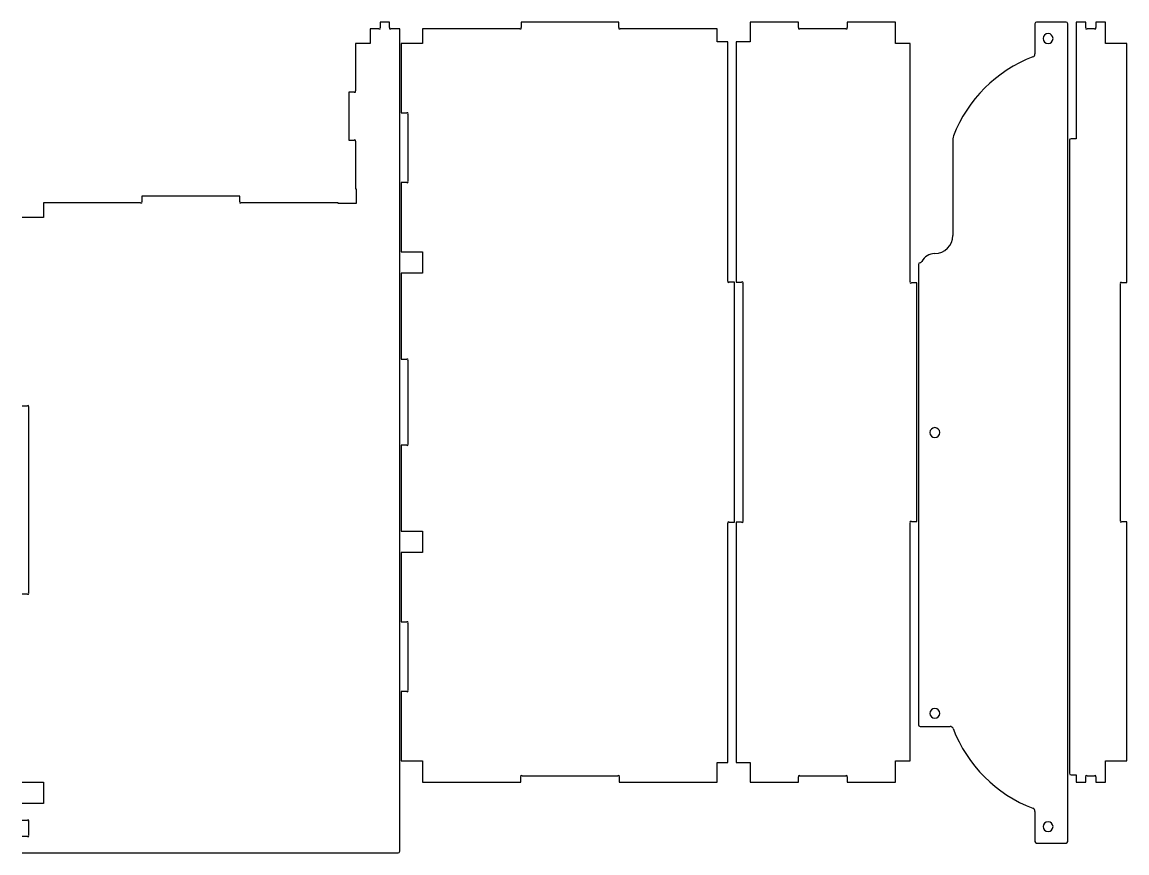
# Model space of a CAD drawing. Extents: x -429 to 880, y -72 to 434.
# Drawn here: x 207 to 880, y -72 to 434 of the extents above; entities that cross this region are included whole.
import ezdxf

# ---------------------------------------------------------------- set-up
doc = ezdxf.new("R2010")
doc.units = 0
doc.header["$MEASUREMENT"] = 0
doc.layers.add('MODELSKETCH_VISIBLE', color=7, linetype='CONTINUOUS')

# ---------------------------------------------------------------- blocks, each defined once
blk = doc.blocks.new('BLOCK_2')
at = {"layer": 'MODELSKETCH_VISIBLE', "color": 7}
blk.add_open_spline([(829.28, 423.62), (829.28, 425.28), (830.62, 426.62), (832.28, 426.62), (833.93, 426.62), (835.28, 425.28), (835.28, 423.62), (835.28, 421.97), (833.93, 420.62), (832.28, 420.62), (830.62, 420.62), (829.28, 421.97), (829.28, 423.62), (829.28, 423.62), (829.28, 423.62), (829.28, 423.62)], degree=3, knots=[0, 0, 0, 0, 1, 1, 1, 2, 2, 2, 3, 3, 3, 4, 4, 4, 5, 5, 5, 5], dxfattribs=at)
blk = doc.blocks.new('BLOCK_3')
at = {"layer": 'MODELSKETCH_VISIBLE', "color": 7}
blk.add_open_spline([(855.98, -25.38), (855.79, -25.18), (855.47, -25.18), (855.28, -25.38), (855.08, -25.57), (855.08, -25.89), (855.28, -26.08)], degree=3, knots=[0, 0, 0, 0, 1, 1, 1, 2, 2, 2, 2], dxfattribs=at)
blk = doc.blocks.new('BLOCK_4')
at = {"layer": 'MODELSKETCH_VISIBLE', "color": 7}
blk.add_lwpolyline([(855.28, -29.38), (855.28, -26.08)], dxfattribs=at)
blk = doc.blocks.new('BLOCK_5')
at = {"layer": 'MODELSKETCH_VISIBLE', "color": 7}
blk.add_lwpolyline([(849.28, -29.38), (855.28, -29.38)], dxfattribs=at)
blk = doc.blocks.new('BLOCK_6')
at = {"layer": 'MODELSKETCH_VISIBLE', "color": 7}
blk.add_lwpolyline([(849.28, -24.88), (849.28, -29.38)], dxfattribs=at)
blk = doc.blocks.new('BLOCK_7')
at = {"layer": 'MODELSKETCH_VISIBLE', "color": 7}
blk.add_lwpolyline([(846.28, -24.88), (849.28, -24.88)], dxfattribs=at)
blk = doc.blocks.new('BLOCK_8')
at = {"layer": 'MODELSKETCH_VISIBLE', "color": 7}
blk.add_open_spline([(845.28, -23.88), (845.28, -24.43), (845.73, -24.88), (846.28, -24.88)], degree=3, dxfattribs=at)
blk = doc.blocks.new('BLOCK_9')
at = {"layer": 'MODELSKETCH_VISIBLE', "color": 7}
blk.add_lwpolyline([(845.28, 361.62), (845.28, -23.88)], dxfattribs=at)
blk = doc.blocks.new('BLOCK_10')
at = {"layer": 'MODELSKETCH_VISIBLE', "color": 7}
blk.add_open_spline([(846.28, 362.62), (845.73, 362.62), (845.28, 362.17), (845.28, 361.62)], degree=3, dxfattribs=at)
blk = doc.blocks.new('BLOCK_11')
at = {"layer": 'MODELSKETCH_VISIBLE', "color": 7}
blk.add_lwpolyline([(849.28, 362.62), (846.28, 362.62)], dxfattribs=at)
blk = doc.blocks.new('BLOCK_12')
at = {"layer": 'MODELSKETCH_VISIBLE', "color": 7}
blk.add_lwpolyline([(849.28, 433.62), (849.28, 362.62)], dxfattribs=at)
blk = doc.blocks.new('BLOCK_13')
at = {"layer": 'MODELSKETCH_VISIBLE', "color": 7}
blk.add_lwpolyline([(855.28, 433.62), (849.28, 433.62)], dxfattribs=at)
blk = doc.blocks.new('BLOCK_14')
at = {"layer": 'MODELSKETCH_VISIBLE', "color": 7}
blk.add_lwpolyline([(855.28, 430.33), (855.28, 433.62)], dxfattribs=at)
blk = doc.blocks.new('BLOCK_15')
at = {"layer": 'MODELSKETCH_VISIBLE', "color": 7}
blk.add_open_spline([(855.28, 430.33), (855.08, 430.13), (855.08, 429.82), (855.28, 429.62), (855.47, 429.43), (855.79, 429.43), (855.98, 429.62)], degree=3, knots=[0, 0, 0, 0, 1, 1, 1, 2, 2, 2, 2], dxfattribs=at)
blk = doc.blocks.new('BLOCK_16')
at = {"layer": 'MODELSKETCH_VISIBLE', "color": 7}
blk.add_lwpolyline([(860.57, 429.62), (855.98, 429.62)], dxfattribs=at)
blk = doc.blocks.new('BLOCK_17')
at = {"layer": 'MODELSKETCH_VISIBLE', "color": 7}
blk.add_open_spline([(860.57, 429.62), (860.77, 429.43), (861.08, 429.43), (861.28, 429.62), (861.47, 429.82), (861.47, 430.13), (861.28, 430.33)], degree=3, knots=[0, 0, 0, 0, 1, 1, 1, 2, 2, 2, 2], dxfattribs=at)
blk = doc.blocks.new('BLOCK_18')
at = {"layer": 'MODELSKETCH_VISIBLE', "color": 7}
blk.add_lwpolyline([(861.28, 433.62), (861.28, 430.33)], dxfattribs=at)
blk = doc.blocks.new('BLOCK_19')
at = {"layer": 'MODELSKETCH_VISIBLE', "color": 7}
blk.add_lwpolyline([(867.28, 433.62), (861.28, 433.62)], dxfattribs=at)
blk = doc.blocks.new('BLOCK_20')
at = {"layer": 'MODELSKETCH_VISIBLE', "color": 7}
blk.add_lwpolyline([(867.28, 420.62), (867.28, 433.62)], dxfattribs=at)
blk = doc.blocks.new('BLOCK_21')
at = {"layer": 'MODELSKETCH_VISIBLE', "color": 7}
blk.add_lwpolyline([(880.28, 420.62), (867.28, 420.62)], dxfattribs=at)
blk = doc.blocks.new('BLOCK_22')
at = {"layer": 'MODELSKETCH_VISIBLE', "color": 7}
blk.add_lwpolyline([(880.28, 274.96), (880.28, 420.62)], dxfattribs=at)
blk = doc.blocks.new('BLOCK_23')
at = {"layer": 'MODELSKETCH_VISIBLE', "color": 7}
blk.add_lwpolyline([(876.98, 274.96), (880.28, 274.96)], dxfattribs=at)
blk = doc.blocks.new('BLOCK_24')
at = {"layer": 'MODELSKETCH_VISIBLE', "color": 7}
blk.add_open_spline([(876.98, 274.96), (876.79, 275.15), (876.47, 275.15), (876.28, 274.96), (876.08, 274.76), (876.08, 274.44), (876.28, 274.25)], degree=3, knots=[0, 0, 0, 0, 1, 1, 1, 2, 2, 2, 2], dxfattribs=at)
blk = doc.blocks.new('BLOCK_25')
at = {"layer": 'MODELSKETCH_VISIBLE', "color": 7}
blk.add_lwpolyline([(876.28, 130), (876.28, 274.25)], dxfattribs=at)
blk = doc.blocks.new('BLOCK_26')
at = {"layer": 'MODELSKETCH_VISIBLE', "color": 7}
blk.add_open_spline([(876.28, 130), (876.08, 129.8), (876.08, 129.48), (876.28, 129.29), (876.47, 129.09), (876.79, 129.09), (876.98, 129.29)], degree=3, knots=[0, 0, 0, 0, 1, 1, 1, 2, 2, 2, 2], dxfattribs=at)
blk = doc.blocks.new('BLOCK_27')
at = {"layer": 'MODELSKETCH_VISIBLE', "color": 7}
blk.add_lwpolyline([(880.28, 129.29), (876.98, 129.29)], dxfattribs=at)
blk = doc.blocks.new('BLOCK_28')
at = {"layer": 'MODELSKETCH_VISIBLE', "color": 7}
blk.add_lwpolyline([(880.28, -16.38), (880.28, 129.29)], dxfattribs=at)
blk = doc.blocks.new('BLOCK_29')
at = {"layer": 'MODELSKETCH_VISIBLE', "color": 7}
blk.add_lwpolyline([(867.28, -16.38), (880.28, -16.38)], dxfattribs=at)
blk = doc.blocks.new('BLOCK_30')
at = {"layer": 'MODELSKETCH_VISIBLE', "color": 7}
blk.add_lwpolyline([(867.28, -29.38), (867.28, -16.38)], dxfattribs=at)
blk = doc.blocks.new('BLOCK_31')
at = {"layer": 'MODELSKETCH_VISIBLE', "color": 7}
blk.add_lwpolyline([(861.28, -29.38), (867.28, -29.38)], dxfattribs=at)
blk = doc.blocks.new('BLOCK_32')
at = {"layer": 'MODELSKETCH_VISIBLE', "color": 7}
blk.add_lwpolyline([(861.28, -26.08), (861.28, -29.38)], dxfattribs=at)
blk = doc.blocks.new('BLOCK_33')
at = {"layer": 'MODELSKETCH_VISIBLE', "color": 7}
blk.add_open_spline([(861.28, -26.08), (861.47, -25.89), (861.47, -25.57), (861.28, -25.38), (861.08, -25.18), (860.77, -25.18), (860.57, -25.38)], degree=3, knots=[0, 0, 0, 0, 1, 1, 1, 2, 2, 2, 2], dxfattribs=at)
blk = doc.blocks.new('BLOCK_34')
at = {"layer": 'MODELSKETCH_VISIBLE', "color": 7}
blk.add_lwpolyline([(855.98, -25.38), (860.57, -25.38)], dxfattribs=at)
blk = doc.blocks.new('BLOCK_35')
at = {"layer": 'MODELSKETCH_VISIBLE', "color": 7}
blk.add_lwpolyline([(825.28, -66.38), (843.28, -66.38)], dxfattribs=at)
blk = doc.blocks.new('BLOCK_36')
at = {"layer": 'MODELSKETCH_VISIBLE', "color": 7}
blk.add_open_spline([(824.28, -65.38), (824.28, -65.93), (824.73, -66.38), (825.28, -66.38)], degree=3, dxfattribs=at)
blk = doc.blocks.new('BLOCK_37')
at = {"layer": 'MODELSKETCH_VISIBLE', "color": 7}
blk.add_lwpolyline([(824.28, -47.07), (824.28, -65.38)], dxfattribs=at)
blk = doc.blocks.new('BLOCK_38')
at = {"layer": 'MODELSKETCH_VISIBLE', "color": 7}
blk.add_open_spline([(824.28, -47.07), (824.28, -46.24), (823.77, -45.5), (822.99, -45.2)], degree=3, dxfattribs=at)
blk = doc.blocks.new('BLOCK_39')
at = {"layer": 'MODELSKETCH_VISIBLE', "color": 7}
blk.add_open_spline([(774.45, 3.34), (782.98, -19.02), (800.64, -36.67), (822.99, -45.2)], degree=3, dxfattribs=at)
blk = doc.blocks.new('BLOCK_40')
at = {"layer": 'MODELSKETCH_VISIBLE', "color": 7}
blk.add_open_spline([(774.45, 3.34), (774.16, 4.11), (773.42, 4.62), (772.59, 4.62)], degree=3, dxfattribs=at)
blk = doc.blocks.new('BLOCK_41')
at = {"layer": 'MODELSKETCH_VISIBLE', "color": 7}
blk.add_lwpolyline([(754.28, 4.62), (772.59, 4.62)], dxfattribs=at)
blk = doc.blocks.new('BLOCK_42')
at = {"layer": 'MODELSKETCH_VISIBLE', "color": 7}
blk.add_open_spline([(753.28, 5.62), (753.28, 5.07), (753.73, 4.62), (754.28, 4.62)], degree=3, dxfattribs=at)
blk = doc.blocks.new('BLOCK_43')
at = {"layer": 'MODELSKETCH_VISIBLE', "color": 7}
blk.add_lwpolyline([(753.28, 286.04), (753.28, 5.62)], dxfattribs=at)
blk = doc.blocks.new('BLOCK_44')
at = {"layer": 'MODELSKETCH_VISIBLE', "color": 7}
blk.add_open_spline([(754.28, 287.04), (753.73, 287.04), (753.28, 286.6), (753.28, 286.04)], degree=3, dxfattribs=at)
blk = doc.blocks.new('BLOCK_45')
at = {"layer": 'MODELSKETCH_VISIBLE', "color": 7}
blk.add_lwpolyline([(754.6, 287.04), (754.28, 287.04)], dxfattribs=at)
blk = doc.blocks.new('BLOCK_46')
at = {"layer": 'MODELSKETCH_VISIBLE', "color": 7}
blk.add_open_spline([(754.6, 287.04), (754.89, 287.25), (755.12, 287.52), (755.28, 287.83)], degree=3, dxfattribs=at)
blk = doc.blocks.new('BLOCK_47')
at = {"layer": 'MODELSKETCH_VISIBLE', "color": 7}
blk.add_open_spline([(763.18, 292.62), (759.86, 292.62), (756.82, 290.78), (755.28, 287.83)], degree=3, dxfattribs=at)
blk = doc.blocks.new('BLOCK_48')
at = {"layer": 'MODELSKETCH_VISIBLE', "color": 7}
blk.add_lwpolyline([(763.28, 292.62), (763.18, 292.62)], dxfattribs=at)
blk = doc.blocks.new('BLOCK_49')
at = {"layer": 'MODELSKETCH_VISIBLE', "color": 7}
blk.add_open_spline([(763.28, 292.62), (769.35, 292.62), (774.28, 297.55), (774.28, 303.62)], degree=3, dxfattribs=at)
blk = doc.blocks.new('BLOCK_50')
at = {"layer": 'MODELSKETCH_VISIBLE', "color": 7}
blk.add_lwpolyline([(774.28, 362.52), (774.28, 303.62)], dxfattribs=at)
blk = doc.blocks.new('BLOCK_51')
at = {"layer": 'MODELSKETCH_VISIBLE', "color": 7}
blk.add_open_spline([(774.62, 364.33), (774.39, 363.75), (774.28, 363.14), (774.28, 362.52)], degree=3, dxfattribs=at)
blk = doc.blocks.new('BLOCK_52')
at = {"layer": 'MODELSKETCH_VISIBLE', "color": 7}
blk.add_open_spline([(822.99, 412.45), (823.77, 412.74), (824.28, 413.48), (824.28, 414.31)], degree=3, dxfattribs=at)
blk = doc.blocks.new('BLOCK_53')
at = {"layer": 'MODELSKETCH_VISIBLE', "color": 7}
blk.add_lwpolyline([(824.28, 432.62), (824.28, 414.31)], dxfattribs=at)
blk = doc.blocks.new('BLOCK_54')
at = {"layer": 'MODELSKETCH_VISIBLE', "color": 7}
blk.add_open_spline([(825.28, 433.62), (824.73, 433.62), (824.28, 433.17), (824.28, 432.62)], degree=3, dxfattribs=at)
blk = doc.blocks.new('BLOCK_55')
at = {"layer": 'MODELSKETCH_VISIBLE', "color": 7}
blk.add_lwpolyline([(843.28, 433.62), (825.28, 433.62)], dxfattribs=at)
blk = doc.blocks.new('BLOCK_56')
at = {"layer": 'MODELSKETCH_VISIBLE', "color": 7}
blk.add_open_spline([(844.28, 432.62), (844.28, 433.17), (843.83, 433.62), (843.28, 433.62)], degree=3, dxfattribs=at)
blk = doc.blocks.new('BLOCK_57')
at = {"layer": 'MODELSKETCH_VISIBLE', "color": 7}
blk.add_lwpolyline([(844.28, -65.38), (844.28, 432.62)], dxfattribs=at)
blk = doc.blocks.new('BLOCK_58')
at = {"layer": 'MODELSKETCH_VISIBLE', "color": 7}
blk.add_open_spline([(843.28, -66.38), (843.83, -66.38), (844.28, -65.93), (844.28, -65.38)], degree=3, dxfattribs=at)
blk = doc.blocks.new('BLOCK_59')
at = {"layer": 'MODELSKETCH_VISIBLE', "color": 7}
blk.add_open_spline([(709.07, 429.62), (709.27, 429.43), (709.58, 429.43), (709.78, 429.62), (709.97, 429.82), (709.97, 430.13), (709.78, 430.33)], degree=3, knots=[0, 0, 0, 0, 1, 1, 1, 2, 2, 2, 2], dxfattribs=at)
blk = doc.blocks.new('BLOCK_60')
at = {"layer": 'MODELSKETCH_VISIBLE', "color": 7}
blk.add_lwpolyline([(709.78, 433.62), (709.78, 430.33)], dxfattribs=at)
blk = doc.blocks.new('BLOCK_61')
at = {"layer": 'MODELSKETCH_VISIBLE', "color": 7}
blk.add_lwpolyline([(739.28, 433.62), (709.78, 433.62)], dxfattribs=at)
blk = doc.blocks.new('BLOCK_62')
at = {"layer": 'MODELSKETCH_VISIBLE', "color": 7}
blk.add_lwpolyline([(739.28, 420.62), (739.28, 433.62)], dxfattribs=at)
blk = doc.blocks.new('BLOCK_63')
at = {"layer": 'MODELSKETCH_VISIBLE', "color": 7}
blk.add_lwpolyline([(748.28, 420.62), (739.28, 420.62)], dxfattribs=at)
blk = doc.blocks.new('BLOCK_64')
at = {"layer": 'MODELSKETCH_VISIBLE', "color": 7}
blk.add_lwpolyline([(748.28, 275.56), (748.28, 420.62)], dxfattribs=at)
blk = doc.blocks.new('BLOCK_65')
at = {"layer": 'MODELSKETCH_VISIBLE', "color": 7}
blk.add_open_spline([(748.28, 275.56), (748.08, 275.37), (748.08, 275.05), (748.28, 274.86), (748.47, 274.66), (748.79, 274.66), (748.98, 274.86)], degree=3, knots=[0, 0, 0, 0, 1, 1, 1, 2, 2, 2, 2], dxfattribs=at)
blk = doc.blocks.new('BLOCK_66')
at = {"layer": 'MODELSKETCH_VISIBLE', "color": 7}
blk.add_lwpolyline([(752.28, 274.86), (748.98, 274.86)], dxfattribs=at)
blk = doc.blocks.new('BLOCK_67')
at = {"layer": 'MODELSKETCH_VISIBLE', "color": 7}
blk.add_lwpolyline([(752.28, 129.39), (752.28, 274.86)], dxfattribs=at)
blk = doc.blocks.new('BLOCK_68')
at = {"layer": 'MODELSKETCH_VISIBLE', "color": 7}
blk.add_lwpolyline([(748.98, 129.39), (752.28, 129.39)], dxfattribs=at)
blk = doc.blocks.new('BLOCK_69')
at = {"layer": 'MODELSKETCH_VISIBLE', "color": 7}
blk.add_open_spline([(748.98, 129.39), (748.79, 129.58), (748.47, 129.58), (748.28, 129.39), (748.08, 129.19), (748.08, 128.88), (748.28, 128.68)], degree=3, knots=[0, 0, 0, 0, 1, 1, 1, 2, 2, 2, 2], dxfattribs=at)
blk = doc.blocks.new('BLOCK_70')
at = {"layer": 'MODELSKETCH_VISIBLE', "color": 7}
blk.add_lwpolyline([(748.28, -16.38), (748.28, 128.68)], dxfattribs=at)
blk = doc.blocks.new('BLOCK_71')
at = {"layer": 'MODELSKETCH_VISIBLE', "color": 7}
blk.add_lwpolyline([(739.28, -16.38), (748.28, -16.38)], dxfattribs=at)
blk = doc.blocks.new('BLOCK_72')
at = {"layer": 'MODELSKETCH_VISIBLE', "color": 7}
blk.add_lwpolyline([(739.28, -29.38), (739.28, -16.38)], dxfattribs=at)
blk = doc.blocks.new('BLOCK_73')
at = {"layer": 'MODELSKETCH_VISIBLE', "color": 7}
blk.add_lwpolyline([(709.78, -29.38), (739.28, -29.38)], dxfattribs=at)
blk = doc.blocks.new('BLOCK_74')
at = {"layer": 'MODELSKETCH_VISIBLE', "color": 7}
blk.add_lwpolyline([(709.78, -26.08), (709.78, -29.38)], dxfattribs=at)
blk = doc.blocks.new('BLOCK_75')
at = {"layer": 'MODELSKETCH_VISIBLE', "color": 7}
blk.add_open_spline([(709.78, -26.08), (709.97, -25.89), (709.97, -25.57), (709.78, -25.38), (709.58, -25.18), (709.27, -25.18), (709.07, -25.38)], degree=3, knots=[0, 0, 0, 0, 1, 1, 1, 2, 2, 2, 2], dxfattribs=at)
blk = doc.blocks.new('BLOCK_76')
at = {"layer": 'MODELSKETCH_VISIBLE', "color": 7}
blk.add_lwpolyline([(680.98, -25.38), (709.07, -25.38)], dxfattribs=at)
blk = doc.blocks.new('BLOCK_77')
at = {"layer": 'MODELSKETCH_VISIBLE', "color": 7}
blk.add_open_spline([(680.98, -25.38), (680.79, -25.18), (680.47, -25.18), (680.28, -25.38), (680.08, -25.57), (680.08, -25.89), (680.28, -26.08)], degree=3, knots=[0, 0, 0, 0, 1, 1, 1, 2, 2, 2, 2], dxfattribs=at)
blk = doc.blocks.new('BLOCK_78')
at = {"layer": 'MODELSKETCH_VISIBLE', "color": 7}
blk.add_lwpolyline([(680.28, -29.38), (680.28, -26.08)], dxfattribs=at)
blk = doc.blocks.new('BLOCK_79')
at = {"layer": 'MODELSKETCH_VISIBLE', "color": 7}
blk.add_lwpolyline([(650.78, -29.38), (680.28, -29.38)], dxfattribs=at)
blk = doc.blocks.new('BLOCK_80')
at = {"layer": 'MODELSKETCH_VISIBLE', "color": 7}
blk.add_lwpolyline([(650.78, -17.38), (650.78, -29.38)], dxfattribs=at)
blk = doc.blocks.new('BLOCK_81')
at = {"layer": 'MODELSKETCH_VISIBLE', "color": 7}
blk.add_lwpolyline([(642.28, -17.38), (650.78, -17.38)], dxfattribs=at)
blk = doc.blocks.new('BLOCK_82')
at = {"layer": 'MODELSKETCH_VISIBLE', "color": 7}
blk.add_lwpolyline([(642.28, 128.96), (642.28, -17.38)], dxfattribs=at)
blk = doc.blocks.new('BLOCK_83')
at = {"layer": 'MODELSKETCH_VISIBLE', "color": 7}
blk.add_lwpolyline([(645.57, 128.96), (642.28, 128.96)], dxfattribs=at)
blk = doc.blocks.new('BLOCK_84')
at = {"layer": 'MODELSKETCH_VISIBLE', "color": 7}
blk.add_open_spline([(645.57, 128.96), (645.77, 128.76), (646.08, 128.76), (646.28, 128.96), (646.47, 129.15), (646.47, 129.47), (646.28, 129.66)], degree=3, knots=[0, 0, 0, 0, 1, 1, 1, 2, 2, 2, 2], dxfattribs=at)
blk = doc.blocks.new('BLOCK_85')
at = {"layer": 'MODELSKETCH_VISIBLE', "color": 7}
blk.add_lwpolyline([(646.28, 274.58), (646.28, 129.66)], dxfattribs=at)
blk = doc.blocks.new('BLOCK_86')
at = {"layer": 'MODELSKETCH_VISIBLE', "color": 7}
blk.add_open_spline([(646.28, 274.58), (646.47, 274.78), (646.47, 275.09), (646.28, 275.29), (646.08, 275.48), (645.77, 275.48), (645.57, 275.29)], degree=3, knots=[0, 0, 0, 0, 1, 1, 1, 2, 2, 2, 2], dxfattribs=at)
blk = doc.blocks.new('BLOCK_87')
at = {"layer": 'MODELSKETCH_VISIBLE', "color": 7}
blk.add_lwpolyline([(642.28, 275.29), (645.57, 275.29)], dxfattribs=at)
blk = doc.blocks.new('BLOCK_88')
at = {"layer": 'MODELSKETCH_VISIBLE', "color": 7}
blk.add_lwpolyline([(642.28, 421.62), (642.28, 275.29)], dxfattribs=at)
blk = doc.blocks.new('BLOCK_89')
at = {"layer": 'MODELSKETCH_VISIBLE', "color": 7}
blk.add_lwpolyline([(650.78, 421.62), (642.28, 421.62)], dxfattribs=at)
blk = doc.blocks.new('BLOCK_90')
at = {"layer": 'MODELSKETCH_VISIBLE', "color": 7}
blk.add_lwpolyline([(650.78, 433.62), (650.78, 421.62)], dxfattribs=at)
blk = doc.blocks.new('BLOCK_91')
at = {"layer": 'MODELSKETCH_VISIBLE', "color": 7}
blk.add_lwpolyline([(680.28, 433.62), (650.78, 433.62)], dxfattribs=at)
blk = doc.blocks.new('BLOCK_92')
at = {"layer": 'MODELSKETCH_VISIBLE', "color": 7}
blk.add_lwpolyline([(680.28, 430.33), (680.28, 433.62)], dxfattribs=at)
blk = doc.blocks.new('BLOCK_93')
at = {"layer": 'MODELSKETCH_VISIBLE', "color": 7}
blk.add_open_spline([(680.28, 430.33), (680.08, 430.13), (680.08, 429.82), (680.28, 429.62), (680.47, 429.43), (680.79, 429.43), (680.98, 429.62)], degree=3, knots=[0, 0, 0, 0, 1, 1, 1, 2, 2, 2, 2], dxfattribs=at)
blk = doc.blocks.new('BLOCK_94')
at = {"layer": 'MODELSKETCH_VISIBLE', "color": 7}
blk.add_lwpolyline([(709.07, 429.62), (680.98, 429.62)], dxfattribs=at)
blk = doc.blocks.new('BLOCK_95')
at = {"layer": 'MODELSKETCH_VISIBLE', "color": 7}
blk.add_lwpolyline([(438.28, 420.62), (438.28, 378.29)], dxfattribs=at)
blk = doc.blocks.new('BLOCK_96')
at = {"layer": 'MODELSKETCH_VISIBLE', "color": 7}
blk.add_lwpolyline([(451.28, 420.62), (438.28, 420.62)], dxfattribs=at)
blk = doc.blocks.new('BLOCK_97')
at = {"layer": 'MODELSKETCH_VISIBLE', "color": 7}
blk.add_lwpolyline([(451.28, 429.62), (451.28, 420.62)], dxfattribs=at)
blk = doc.blocks.new('BLOCK_98')
at = {"layer": 'MODELSKETCH_VISIBLE', "color": 7}
blk.add_lwpolyline([(510.5, 429.62), (451.28, 429.62)], dxfattribs=at)
blk = doc.blocks.new('BLOCK_99')
at = {"layer": 'MODELSKETCH_VISIBLE', "color": 7}
blk.add_open_spline([(510.5, 429.62), (510.7, 429.43), (511.02, 429.43), (511.21, 429.62), (511.41, 429.82), (511.41, 430.13), (511.21, 430.33)], degree=3, knots=[0, 0, 0, 0, 1, 1, 1, 2, 2, 2, 2], dxfattribs=at)
blk = doc.blocks.new('BLOCK_100')
at = {"layer": 'MODELSKETCH_VISIBLE', "color": 7}
blk.add_lwpolyline([(511.21, 433.62), (511.21, 430.33)], dxfattribs=at)
blk = doc.blocks.new('BLOCK_101')
at = {"layer": 'MODELSKETCH_VISIBLE', "color": 7}
blk.add_lwpolyline([(570.84, 433.62), (511.21, 433.62)], dxfattribs=at)
blk = doc.blocks.new('BLOCK_102')
at = {"layer": 'MODELSKETCH_VISIBLE', "color": 7}
blk.add_lwpolyline([(570.84, 430.33), (570.84, 433.62)], dxfattribs=at)
blk = doc.blocks.new('BLOCK_103')
at = {"layer": 'MODELSKETCH_VISIBLE', "color": 7}
blk.add_open_spline([(570.84, 430.33), (570.65, 430.13), (570.65, 429.82), (570.84, 429.62), (571.04, 429.43), (571.36, 429.43), (571.55, 429.62)], degree=3, knots=[0, 0, 0, 0, 1, 1, 1, 2, 2, 2, 2], dxfattribs=at)
blk = doc.blocks.new('BLOCK_104')
at = {"layer": 'MODELSKETCH_VISIBLE', "color": 7}
blk.add_lwpolyline([(630.78, 429.62), (571.55, 429.62)], dxfattribs=at)
blk = doc.blocks.new('BLOCK_105')
at = {"layer": 'MODELSKETCH_VISIBLE', "color": 7}
blk.add_lwpolyline([(630.78, 421.62), (630.78, 429.62)], dxfattribs=at)
blk = doc.blocks.new('BLOCK_106')
at = {"layer": 'MODELSKETCH_VISIBLE', "color": 7}
blk.add_lwpolyline([(637.28, 421.62), (630.78, 421.62)], dxfattribs=at)
blk = doc.blocks.new('BLOCK_107')
at = {"layer": 'MODELSKETCH_VISIBLE', "color": 7}
blk.add_lwpolyline([(637.28, 275.9), (637.28, 421.62)], dxfattribs=at)
blk = doc.blocks.new('BLOCK_108')
at = {"layer": 'MODELSKETCH_VISIBLE', "color": 7}
blk.add_open_spline([(637.28, 275.9), (637.08, 275.7), (637.08, 275.38), (637.28, 275.19), (637.47, 274.99), (637.79, 274.99), (637.98, 275.19)], degree=3, knots=[0, 0, 0, 0, 1, 1, 1, 2, 2, 2, 2], dxfattribs=at)
blk = doc.blocks.new('BLOCK_109')
at = {"layer": 'MODELSKETCH_VISIBLE', "color": 7}
blk.add_lwpolyline([(641.28, 275.19), (637.98, 275.19)], dxfattribs=at)
blk = doc.blocks.new('BLOCK_110')
at = {"layer": 'MODELSKETCH_VISIBLE', "color": 7}
blk.add_lwpolyline([(641.28, 129.06), (641.28, 275.19)], dxfattribs=at)
blk = doc.blocks.new('BLOCK_111')
at = {"layer": 'MODELSKETCH_VISIBLE', "color": 7}
blk.add_lwpolyline([(637.98, 129.06), (641.28, 129.06)], dxfattribs=at)
blk = doc.blocks.new('BLOCK_112')
at = {"layer": 'MODELSKETCH_VISIBLE', "color": 7}
blk.add_open_spline([(637.98, 129.06), (637.79, 129.25), (637.47, 129.25), (637.28, 129.06), (637.08, 128.86), (637.08, 128.54), (637.28, 128.35)], degree=3, knots=[0, 0, 0, 0, 1, 1, 1, 2, 2, 2, 2], dxfattribs=at)
blk = doc.blocks.new('BLOCK_113')
at = {"layer": 'MODELSKETCH_VISIBLE', "color": 7}
blk.add_lwpolyline([(637.28, -17.38), (637.28, 128.35)], dxfattribs=at)
blk = doc.blocks.new('BLOCK_114')
at = {"layer": 'MODELSKETCH_VISIBLE', "color": 7}
blk.add_lwpolyline([(630.78, -17.38), (637.28, -17.38)], dxfattribs=at)
blk = doc.blocks.new('BLOCK_115')
at = {"layer": 'MODELSKETCH_VISIBLE', "color": 7}
blk.add_lwpolyline([(630.78, -29.38), (630.78, -17.38)], dxfattribs=at)
blk = doc.blocks.new('BLOCK_116')
at = {"layer": 'MODELSKETCH_VISIBLE', "color": 7}
blk.add_lwpolyline([(570.94, -29.38), (630.78, -29.38)], dxfattribs=at)
blk = doc.blocks.new('BLOCK_117')
at = {"layer": 'MODELSKETCH_VISIBLE', "color": 7}
blk.add_lwpolyline([(570.94, -26.08), (570.94, -29.38)], dxfattribs=at)
blk = doc.blocks.new('BLOCK_118')
at = {"layer": 'MODELSKETCH_VISIBLE', "color": 7}
blk.add_open_spline([(570.94, -26.08), (571.14, -25.89), (571.14, -25.57), (570.94, -25.38), (570.75, -25.18), (570.43, -25.18), (570.24, -25.38)], degree=3, knots=[0, 0, 0, 0, 1, 1, 1, 2, 2, 2, 2], dxfattribs=at)
blk = doc.blocks.new('BLOCK_119')
at = {"layer": 'MODELSKETCH_VISIBLE', "color": 7}
blk.add_lwpolyline([(511.82, -25.38), (570.24, -25.38)], dxfattribs=at)
blk = doc.blocks.new('BLOCK_120')
at = {"layer": 'MODELSKETCH_VISIBLE', "color": 7}
blk.add_open_spline([(511.82, -25.38), (511.62, -25.18), (511.31, -25.18), (511.11, -25.38), (510.92, -25.57), (510.92, -25.89), (511.11, -26.08)], degree=3, knots=[0, 0, 0, 0, 1, 1, 1, 2, 2, 2, 2], dxfattribs=at)
blk = doc.blocks.new('BLOCK_121')
at = {"layer": 'MODELSKETCH_VISIBLE', "color": 7}
blk.add_lwpolyline([(511.11, -29.38), (511.11, -26.08)], dxfattribs=at)
blk = doc.blocks.new('BLOCK_122')
at = {"layer": 'MODELSKETCH_VISIBLE', "color": 7}
blk.add_lwpolyline([(451.28, -29.38), (511.11, -29.38)], dxfattribs=at)
blk = doc.blocks.new('BLOCK_123')
at = {"layer": 'MODELSKETCH_VISIBLE', "color": 7}
blk.add_lwpolyline([(451.28, -16.38), (451.28, -29.38)], dxfattribs=at)
blk = doc.blocks.new('BLOCK_124')
at = {"layer": 'MODELSKETCH_VISIBLE', "color": 7}
blk.add_lwpolyline([(438.28, -16.38), (451.28, -16.38)], dxfattribs=at)
blk = doc.blocks.new('BLOCK_125')
at = {"layer": 'MODELSKETCH_VISIBLE', "color": 7}
blk.add_lwpolyline([(438.28, 25.96), (438.28, -16.38)], dxfattribs=at)
blk = doc.blocks.new('BLOCK_126')
at = {"layer": 'MODELSKETCH_VISIBLE', "color": 7}
blk.add_lwpolyline([(441.57, 25.96), (438.28, 25.96)], dxfattribs=at)
blk = doc.blocks.new('BLOCK_127')
at = {"layer": 'MODELSKETCH_VISIBLE', "color": 7}
blk.add_open_spline([(441.57, 25.96), (441.77, 25.76), (442.08, 25.76), (442.28, 25.96), (442.47, 26.15), (442.47, 26.47), (442.28, 26.66)], degree=3, knots=[0, 0, 0, 0, 1, 1, 1, 2, 2, 2, 2], dxfattribs=at)
blk = doc.blocks.new('BLOCK_128')
at = {"layer": 'MODELSKETCH_VISIBLE', "color": 7}
blk.add_lwpolyline([(442.28, 67.58), (442.28, 26.66)], dxfattribs=at)
blk = doc.blocks.new('BLOCK_129')
at = {"layer": 'MODELSKETCH_VISIBLE', "color": 7}
blk.add_open_spline([(442.28, 67.58), (442.47, 67.78), (442.47, 68.09), (442.28, 68.29), (442.08, 68.48), (441.77, 68.48), (441.57, 68.29)], degree=3, knots=[0, 0, 0, 0, 1, 1, 1, 2, 2, 2, 2], dxfattribs=at)
blk = doc.blocks.new('BLOCK_130')
at = {"layer": 'MODELSKETCH_VISIBLE', "color": 7}
blk.add_open_spline([(760.28, 183.62), (760.28, 185.28), (761.62, 186.62), (763.28, 186.62), (764.93, 186.62), (766.28, 185.28), (766.28, 183.62), (766.28, 181.97), (764.93, 180.62), (763.28, 180.62), (761.62, 180.62), (760.28, 181.97), (760.28, 183.62), (760.28, 183.62), (760.28, 183.62), (760.28, 183.62)], degree=3, knots=[0, 0, 0, 0, 1, 1, 1, 2, 2, 2, 3, 3, 3, 4, 4, 4, 5, 5, 5, 5], dxfattribs=at)
blk = doc.blocks.new('BLOCK_131')
at = {"layer": 'MODELSKETCH_VISIBLE', "color": 7}
blk.add_lwpolyline([(438.28, 68.29), (441.57, 68.29)], dxfattribs=at)
blk = doc.blocks.new('BLOCK_132')
at = {"layer": 'MODELSKETCH_VISIBLE', "color": 7}
blk.add_lwpolyline([(438.28, 110.62), (438.28, 68.29)], dxfattribs=at)
blk = doc.blocks.new('BLOCK_133')
at = {"layer": 'MODELSKETCH_VISIBLE', "color": 7}
blk.add_lwpolyline([(451.28, 110.62), (438.28, 110.62)], dxfattribs=at)
blk = doc.blocks.new('BLOCK_134')
at = {"layer": 'MODELSKETCH_VISIBLE', "color": 7}
blk.add_lwpolyline([(451.28, 123.62), (451.28, 110.62)], dxfattribs=at)
blk = doc.blocks.new('BLOCK_135')
at = {"layer": 'MODELSKETCH_VISIBLE', "color": 7}
blk.add_lwpolyline([(438.28, 123.62), (451.28, 123.62)], dxfattribs=at)
blk = doc.blocks.new('BLOCK_136')
at = {"layer": 'MODELSKETCH_VISIBLE', "color": 7}
blk.add_lwpolyline([(438.28, 175.96), (438.28, 123.62)], dxfattribs=at)
blk = doc.blocks.new('BLOCK_137')
at = {"layer": 'MODELSKETCH_VISIBLE', "color": 7}
blk.add_lwpolyline([(441.57, 175.96), (438.28, 175.96)], dxfattribs=at)
blk = doc.blocks.new('BLOCK_138')
at = {"layer": 'MODELSKETCH_VISIBLE', "color": 7}
blk.add_open_spline([(441.57, 175.96), (441.77, 175.76), (442.08, 175.76), (442.28, 175.96), (442.47, 176.15), (442.47, 176.47), (442.28, 176.66)], degree=3, knots=[0, 0, 0, 0, 1, 1, 1, 2, 2, 2, 2], dxfattribs=at)
blk = doc.blocks.new('BLOCK_139')
at = {"layer": 'MODELSKETCH_VISIBLE', "color": 7}
blk.add_lwpolyline([(442.28, 227.58), (442.28, 176.66)], dxfattribs=at)
blk = doc.blocks.new('BLOCK_140')
at = {"layer": 'MODELSKETCH_VISIBLE', "color": 7}
blk.add_open_spline([(442.28, 227.58), (442.47, 227.78), (442.47, 228.09), (442.28, 228.29), (442.08, 228.48), (441.77, 228.48), (441.57, 228.29)], degree=3, knots=[0, 0, 0, 0, 1, 1, 1, 2, 2, 2, 2], dxfattribs=at)
blk = doc.blocks.new('BLOCK_141')
at = {"layer": 'MODELSKETCH_VISIBLE', "color": 7}
blk.add_lwpolyline([(438.28, 228.29), (441.57, 228.29)], dxfattribs=at)
blk = doc.blocks.new('BLOCK_142')
at = {"layer": 'MODELSKETCH_VISIBLE', "color": 7}
blk.add_lwpolyline([(438.28, 280.62), (438.28, 228.29)], dxfattribs=at)
blk = doc.blocks.new('BLOCK_143')
at = {"layer": 'MODELSKETCH_VISIBLE', "color": 7}
blk.add_lwpolyline([(451.28, 280.62), (438.28, 280.62)], dxfattribs=at)
blk = doc.blocks.new('BLOCK_144')
at = {"layer": 'MODELSKETCH_VISIBLE', "color": 7}
blk.add_lwpolyline([(451.28, 293.62), (451.28, 280.62)], dxfattribs=at)
blk = doc.blocks.new('BLOCK_145')
at = {"layer": 'MODELSKETCH_VISIBLE', "color": 7}
blk.add_lwpolyline([(438.28, 293.62), (451.28, 293.62)], dxfattribs=at)
blk = doc.blocks.new('BLOCK_146')
at = {"layer": 'MODELSKETCH_VISIBLE', "color": 7}
blk.add_lwpolyline([(438.28, 335.96), (438.28, 293.62)], dxfattribs=at)
blk = doc.blocks.new('BLOCK_147')
at = {"layer": 'MODELSKETCH_VISIBLE', "color": 7}
blk.add_lwpolyline([(441.57, 335.96), (438.28, 335.96)], dxfattribs=at)
blk = doc.blocks.new('BLOCK_148')
at = {"layer": 'MODELSKETCH_VISIBLE', "color": 7}
blk.add_open_spline([(441.57, 335.96), (441.77, 335.76), (442.08, 335.76), (442.28, 335.96), (442.47, 336.15), (442.47, 336.47), (442.28, 336.66)], degree=3, knots=[0, 0, 0, 0, 1, 1, 1, 2, 2, 2, 2], dxfattribs=at)
blk = doc.blocks.new('BLOCK_149')
at = {"layer": 'MODELSKETCH_VISIBLE', "color": 7}
blk.add_lwpolyline([(442.28, 377.58), (442.28, 336.66)], dxfattribs=at)
blk = doc.blocks.new('BLOCK_150')
at = {"layer": 'MODELSKETCH_VISIBLE', "color": 7}
blk.add_open_spline([(442.28, 377.58), (442.47, 377.78), (442.47, 378.09), (442.28, 378.29), (442.08, 378.48), (441.77, 378.48), (441.57, 378.29)], degree=3, knots=[0, 0, 0, 0, 1, 1, 1, 2, 2, 2, 2], dxfattribs=at)
blk = doc.blocks.new('BLOCK_151')
at = {"layer": 'MODELSKETCH_VISIBLE', "color": 7}
blk.add_lwpolyline([(438.28, 378.29), (441.57, 378.29)], dxfattribs=at)
blk = doc.blocks.new('BLOCK_152')
at = {"layer": 'MODELSKETCH_VISIBLE', "color": 7}
blk.add_open_spline([(211.28, -53.08), (211.47, -52.89), (211.47, -52.57), (211.28, -52.38), (211.08, -52.18), (210.77, -52.18), (210.57, -52.38)], degree=3, knots=[0, 0, 0, 0, 1, 1, 1, 2, 2, 2, 2], dxfattribs=at)
blk = doc.blocks.new('BLOCK_153')
at = {"layer": 'MODELSKETCH_VISIBLE', "color": 7}
blk.add_lwpolyline([(207.28, -52.38), (210.57, -52.38)], dxfattribs=at)
blk = doc.blocks.new('BLOCK_155')
at = {"layer": 'MODELSKETCH_VISIBLE', "color": 7}
blk.add_lwpolyline([(220.28, -42.38), (207.28, -42.38)], dxfattribs=at)
blk = doc.blocks.new('BLOCK_156')
at = {"layer": 'MODELSKETCH_VISIBLE', "color": 7}
blk.add_lwpolyline([(220.28, -29.38), (220.28, -42.38)], dxfattribs=at)
blk = doc.blocks.new('BLOCK_157')
at = {"layer": 'MODELSKETCH_VISIBLE', "color": 7}
blk.add_lwpolyline([(207.28, -29.38), (220.28, -29.38)], dxfattribs=at)
blk = doc.blocks.new('BLOCK_159')
at = {"layer": 'MODELSKETCH_VISIBLE', "color": 7}
blk.add_lwpolyline([(210.57, 85.29), (207.28, 85.29)], dxfattribs=at)
blk = doc.blocks.new('BLOCK_160')
at = {"layer": 'MODELSKETCH_VISIBLE', "color": 7}
blk.add_open_spline([(210.57, 85.29), (210.77, 85.09), (211.08, 85.09), (211.28, 85.29), (211.47, 85.48), (211.47, 85.8), (211.28, 86)], degree=3, knots=[0, 0, 0, 0, 1, 1, 1, 2, 2, 2, 2], dxfattribs=at)
blk = doc.blocks.new('BLOCK_161')
at = {"layer": 'MODELSKETCH_VISIBLE', "color": 7}
blk.add_lwpolyline([(211.28, 199.25), (211.28, 86)], dxfattribs=at)
blk = doc.blocks.new('BLOCK_162')
at = {"layer": 'MODELSKETCH_VISIBLE', "color": 7}
blk.add_open_spline([(211.28, 199.25), (211.47, 199.44), (211.47, 199.76), (211.28, 199.96), (211.08, 200.15), (210.77, 200.15), (210.57, 199.96)], degree=3, knots=[0, 0, 0, 0, 1, 1, 1, 2, 2, 2, 2], dxfattribs=at)
blk = doc.blocks.new('BLOCK_204')
at = {"layer": 'MODELSKETCH_VISIBLE', "color": 7}
blk.add_lwpolyline([(410.28, 420.62), (410.28, 391.73)], dxfattribs=at)
blk = doc.blocks.new('BLOCK_205')
at = {"layer": 'MODELSKETCH_VISIBLE', "color": 7}
blk.add_open_spline([(409.57, 391.02), (409.77, 390.83), (410.08, 390.83), (410.28, 391.02), (410.47, 391.22), (410.47, 391.53), (410.28, 391.73)], degree=3, knots=[0, 0, 0, 0, 1, 1, 1, 2, 2, 2, 2], dxfattribs=at)
blk = doc.blocks.new('BLOCK_206')
at = {"layer": 'MODELSKETCH_VISIBLE', "color": 7}
blk.add_lwpolyline([(409.57, 391.02), (406.28, 391.02)], dxfattribs=at)
blk = doc.blocks.new('BLOCK_207')
at = {"layer": 'MODELSKETCH_VISIBLE', "color": 7}
blk.add_lwpolyline([(406.28, 391.02), (406.28, 361.72)], dxfattribs=at)
blk = doc.blocks.new('BLOCK_208')
at = {"layer": 'MODELSKETCH_VISIBLE', "color": 7}
blk.add_lwpolyline([(406.28, 361.72), (409.57, 361.72)], dxfattribs=at)
blk = doc.blocks.new('BLOCK_209')
at = {"layer": 'MODELSKETCH_VISIBLE', "color": 7}
blk.add_open_spline([(822.99, 412.45), (800.78, 403.97), (783.21, 386.49), (774.62, 364.33)], degree=3, dxfattribs=at)
blk = doc.blocks.new('BLOCK_210')
at = {"layer": 'MODELSKETCH_VISIBLE', "color": 7}
blk.add_open_spline([(829.28, -56.38), (829.28, -54.72), (830.62, -53.38), (832.28, -53.38), (833.93, -53.38), (835.28, -54.72), (835.28, -56.38), (835.28, -58.03), (833.93, -59.38), (832.28, -59.38), (830.62, -59.38), (829.28, -58.03), (829.28, -56.38), (829.28, -56.38), (829.28, -56.38), (829.28, -56.38)], degree=3, knots=[0, 0, 0, 0, 1, 1, 1, 2, 2, 2, 3, 3, 3, 4, 4, 4, 5, 5, 5, 5], dxfattribs=at)
blk = doc.blocks.new('BLOCK_211')
at = {"layer": 'MODELSKETCH_VISIBLE', "color": 7}
blk.add_open_spline([(410.28, 361.02), (410.47, 361.21), (410.47, 361.53), (410.28, 361.72), (410.08, 361.92), (409.77, 361.92), (409.57, 361.72)], degree=3, knots=[0, 0, 0, 0, 1, 1, 1, 2, 2, 2, 2], dxfattribs=at)
blk = doc.blocks.new('BLOCK_212')
at = {"layer": 'MODELSKETCH_VISIBLE', "color": 7}
blk.add_lwpolyline([(410.78, 323.12), (399.78, 323.12)], dxfattribs=at)
blk = doc.blocks.new('BLOCK_213')
at = {"layer": 'MODELSKETCH_VISIBLE', "color": 7}
blk.add_lwpolyline([(410.78, 332.12), (410.78, 323.12)], dxfattribs=at)
blk = doc.blocks.new('BLOCK_214')
at = {"layer": 'MODELSKETCH_VISIBLE', "color": 7}
blk.add_lwpolyline([(410.28, 332.12), (410.78, 332.12)], dxfattribs=at)
blk = doc.blocks.new('BLOCK_215')
at = {"layer": 'MODELSKETCH_VISIBLE', "color": 7}
blk.add_lwpolyline([(211.28, -53.08), (211.28, -61.67)], dxfattribs=at)
blk = doc.blocks.new('BLOCK_216')
at = {"layer": 'MODELSKETCH_VISIBLE', "color": 7}
blk.add_open_spline([(339.84, 324.33), (339.65, 324.13), (339.65, 323.82), (339.84, 323.62), (340.04, 323.43), (340.36, 323.43), (340.55, 323.62)], degree=3, knots=[0, 0, 0, 0, 1, 1, 1, 2, 2, 2, 2], dxfattribs=at)
blk = doc.blocks.new('BLOCK_217')
at = {"layer": 'MODELSKETCH_VISIBLE', "color": 7}
blk.add_lwpolyline([(410.28, 361.02), (410.28, 332.12)], dxfattribs=at)
blk = doc.blocks.new('BLOCK_219')
at = {"layer": 'MODELSKETCH_VISIBLE', "color": 7}
blk.add_open_spline([(424.67, 429.62), (424.87, 429.43), (425.18, 429.43), (425.38, 429.62), (425.57, 429.82), (425.57, 430.13), (425.38, 430.33)], degree=3, knots=[0, 0, 0, 0, 1, 1, 1, 2, 2, 2, 2], dxfattribs=at)
blk = doc.blocks.new('BLOCK_220')
at = {"layer": 'MODELSKETCH_VISIBLE', "color": 7}
blk.add_lwpolyline([(399.78, 323.62), (340.55, 323.62)], dxfattribs=at)
blk = doc.blocks.new('BLOCK_221')
at = {"layer": 'MODELSKETCH_VISIBLE', "color": 7}
blk.add_lwpolyline([(339.84, 324.33), (339.84, 327.62)], dxfattribs=at)
blk = doc.blocks.new('BLOCK_222')
at = {"layer": 'MODELSKETCH_VISIBLE', "color": 7}
blk.add_lwpolyline([(399.78, 323.12), (399.78, 323.62)], dxfattribs=at)
blk = doc.blocks.new('BLOCK_223')
at = {"layer": 'MODELSKETCH_VISIBLE', "color": 7}
blk.add_lwpolyline([(419.28, 420.62), (410.28, 420.62)], dxfattribs=at)
blk = doc.blocks.new('BLOCK_224')
at = {"layer": 'MODELSKETCH_VISIBLE', "color": 7}
blk.add_lwpolyline([(419.28, 429.62), (419.28, 420.62)], dxfattribs=at)
blk = doc.blocks.new('BLOCK_225')
at = {"layer": 'MODELSKETCH_VISIBLE', "color": 7}
blk.add_lwpolyline([(424.67, 429.62), (419.28, 429.62)], dxfattribs=at)
blk = doc.blocks.new('BLOCK_226')
at = {"layer": 'MODELSKETCH_VISIBLE', "color": 7}
blk.add_lwpolyline([(425.38, 433.62), (425.38, 430.33)], dxfattribs=at)
blk = doc.blocks.new('BLOCK_227')
at = {"layer": 'MODELSKETCH_VISIBLE', "color": 7}
blk.add_lwpolyline([(431.18, 433.62), (425.38, 433.62)], dxfattribs=at)
blk = doc.blocks.new('BLOCK_228')
at = {"layer": 'MODELSKETCH_VISIBLE', "color": 7}
blk.add_lwpolyline([(431.18, 430.33), (431.18, 433.62)], dxfattribs=at)
blk = doc.blocks.new('BLOCK_229')
at = {"layer": 'MODELSKETCH_VISIBLE', "color": 7}
blk.add_open_spline([(431.18, 430.33), (430.98, 430.13), (430.98, 429.82), (431.18, 429.62), (431.37, 429.43), (431.69, 429.43), (431.88, 429.62)], degree=3, knots=[0, 0, 0, 0, 1, 1, 1, 2, 2, 2, 2], dxfattribs=at)
blk = doc.blocks.new('BLOCK_230')
at = {"layer": 'MODELSKETCH_VISIBLE', "color": 7}
blk.add_lwpolyline([(437.28, 429.62), (431.88, 429.62)], dxfattribs=at)
blk = doc.blocks.new('BLOCK_231')
at = {"layer": 'MODELSKETCH_VISIBLE', "color": 7}
blk.add_lwpolyline([(437.28, -71.38), (437.28, 429.62)], dxfattribs=at)
blk = doc.blocks.new('BLOCK_232')
at = {"layer": 'MODELSKETCH_VISIBLE', "color": 7}
blk.add_open_spline([(436.28, -72.38), (436.83, -72.38), (437.28, -71.93), (437.28, -71.38)], degree=3, dxfattribs=at)
blk = doc.blocks.new('BLOCK_233')
at = {"layer": 'MODELSKETCH_VISIBLE', "color": 7}
blk.add_lwpolyline([(207.28, -72.38), (436.28, -72.38)], dxfattribs=at)
blk = doc.blocks.new('BLOCK_235')
at = {"layer": 'MODELSKETCH_VISIBLE', "color": 7}
blk.add_lwpolyline([(210.57, -62.38), (207.28, -62.38)], dxfattribs=at)
blk = doc.blocks.new('BLOCK_236')
at = {"layer": 'MODELSKETCH_VISIBLE', "color": 7}
blk.add_open_spline([(210.57, -62.38), (210.77, -62.57), (211.08, -62.57), (211.28, -62.38), (211.47, -62.18), (211.47, -61.87), (211.28, -61.67)], degree=3, knots=[0, 0, 0, 0, 1, 1, 1, 2, 2, 2, 2], dxfattribs=at)
blk = doc.blocks.new('BLOCK_319')
at = {"layer": 'MODELSKETCH_VISIBLE', "color": 7}
blk.add_open_spline([(760.28, 12.62), (760.28, 14.28), (761.62, 15.62), (763.28, 15.62), (764.93, 15.62), (766.28, 14.28), (766.28, 12.62), (766.28, 10.97), (764.93, 9.62), (763.28, 9.62), (761.62, 9.62), (760.28, 10.97), (760.28, 12.62), (760.28, 12.62), (760.28, 12.62), (760.28, 12.62)], degree=3, knots=[0, 0, 0, 0, 1, 1, 1, 2, 2, 2, 3, 3, 3, 4, 4, 4, 5, 5, 5, 5], dxfattribs=at)
blk = doc.blocks.new('BLOCK_322')
at = {"layer": 'MODELSKETCH_VISIBLE', "color": 7}
blk.add_lwpolyline([(339.84, 327.62), (280.21, 327.62)], dxfattribs=at)
blk = doc.blocks.new('BLOCK_323')
at = {"layer": 'MODELSKETCH_VISIBLE', "color": 7}
blk.add_lwpolyline([(280.21, 327.62), (280.21, 324.33)], dxfattribs=at)
blk = doc.blocks.new('BLOCK_324')
at = {"layer": 'MODELSKETCH_VISIBLE', "color": 7}
blk.add_open_spline([(279.5, 323.62), (279.7, 323.43), (280.02, 323.43), (280.21, 323.62), (280.41, 323.82), (280.41, 324.13), (280.21, 324.33)], degree=3, knots=[0, 0, 0, 0, 1, 1, 1, 2, 2, 2, 2], dxfattribs=at)
blk = doc.blocks.new('BLOCK_325')
at = {"layer": 'MODELSKETCH_VISIBLE', "color": 7}
blk.add_lwpolyline([(279.5, 323.62), (220.28, 323.62)], dxfattribs=at)
blk = doc.blocks.new('BLOCK_326')
at = {"layer": 'MODELSKETCH_VISIBLE', "color": 7}
blk.add_lwpolyline([(220.28, 323.62), (220.28, 314.62)], dxfattribs=at)
blk = doc.blocks.new('BLOCK_327')
at = {"layer": 'MODELSKETCH_VISIBLE', "color": 7}
blk.add_lwpolyline([(220.28, 314.62), (207.28, 314.62)], dxfattribs=at)
blk = doc.blocks.new('BLOCK_329')
at = {"layer": 'MODELSKETCH_VISIBLE', "color": 7}
blk.add_lwpolyline([(207.28, 199.96), (210.57, 199.96)], dxfattribs=at)

msp = doc.modelspace()

# ---------------------------------------------------------------- block references
at = {"layer": 'MODELSKETCH_VISIBLE'}
for name in ['BLOCK_226', 'BLOCK_227', 'BLOCK_228', 'BLOCK_100', 'BLOCK_101', 'BLOCK_102', 'BLOCK_90', 'BLOCK_91', 'BLOCK_92', 'BLOCK_60', 'BLOCK_61', 'BLOCK_62', 'BLOCK_54', 'BLOCK_53', 'BLOCK_55', 'BLOCK_56', 'BLOCK_57', 'BLOCK_12', 'BLOCK_13', 'BLOCK_14', 'BLOCK_18', 'BLOCK_19', 'BLOCK_20', 'BLOCK_224', 'BLOCK_225', 'BLOCK_219', 'BLOCK_229', 'BLOCK_230', 'BLOCK_231', 'BLOCK_97', 'BLOCK_98', 'BLOCK_99', 'BLOCK_103', 'BLOCK_104', 'BLOCK_105', 'BLOCK_93', 'BLOCK_94', 'BLOCK_59', 'BLOCK_2', 'BLOCK_15', 'BLOCK_16', 'BLOCK_17', 'BLOCK_204', 'BLOCK_223', 'BLOCK_95', 'BLOCK_96', 'BLOCK_106', 'BLOCK_107', 'BLOCK_88', 'BLOCK_89', 'BLOCK_63', 'BLOCK_64', 'BLOCK_21', 'BLOCK_22', 'BLOCK_209', 'BLOCK_52', 'BLOCK_206', 'BLOCK_207', 'BLOCK_205', 'BLOCK_151', 'BLOCK_150', 'BLOCK_149', 'BLOCK_51', 'BLOCK_208', 'BLOCK_211', 'BLOCK_217', 'BLOCK_50', 'BLOCK_10', 'BLOCK_9', 'BLOCK_11', 'BLOCK_148', 'BLOCK_214', 'BLOCK_213', 'BLOCK_146', 'BLOCK_147', 'BLOCK_325', 'BLOCK_326', 'BLOCK_324', 'BLOCK_322', 'BLOCK_323', 'BLOCK_216', 'BLOCK_221', 'BLOCK_220', 'BLOCK_222', 'BLOCK_212', 'BLOCK_327', 'BLOCK_49', 'BLOCK_145', 'BLOCK_144', 'BLOCK_47', 'BLOCK_48', 'BLOCK_44', 'BLOCK_43', 'BLOCK_45', 'BLOCK_46', 'BLOCK_142', 'BLOCK_143', 'BLOCK_108', 'BLOCK_109', 'BLOCK_110', 'BLOCK_87', 'BLOCK_86', 'BLOCK_85', 'BLOCK_65', 'BLOCK_66', 'BLOCK_67', 'BLOCK_24', 'BLOCK_25', 'BLOCK_23', 'BLOCK_141', 'BLOCK_140', 'BLOCK_139', 'BLOCK_329', 'BLOCK_162', 'BLOCK_161', 'BLOCK_130', 'BLOCK_136', 'BLOCK_137', 'BLOCK_138', 'BLOCK_112', 'BLOCK_113', 'BLOCK_111', 'BLOCK_82', 'BLOCK_83', 'BLOCK_84', 'BLOCK_69', 'BLOCK_70', 'BLOCK_68', 'BLOCK_26', 'BLOCK_27', 'BLOCK_28', 'BLOCK_135', 'BLOCK_134', 'BLOCK_132', 'BLOCK_133', 'BLOCK_159', 'BLOCK_160', 'BLOCK_131', 'BLOCK_129', 'BLOCK_128', 'BLOCK_125', 'BLOCK_126', 'BLOCK_127', 'BLOCK_319', 'BLOCK_42', 'BLOCK_41', 'BLOCK_40', 'BLOCK_39', 'BLOCK_124', 'BLOCK_123', 'BLOCK_114', 'BLOCK_115', 'BLOCK_81', 'BLOCK_80', 'BLOCK_71', 'BLOCK_72', 'BLOCK_29', 'BLOCK_30', 'BLOCK_120', 'BLOCK_121', 'BLOCK_119', 'BLOCK_118', 'BLOCK_117', 'BLOCK_77', 'BLOCK_78', 'BLOCK_76', 'BLOCK_75', 'BLOCK_74', 'BLOCK_8', 'BLOCK_7', 'BLOCK_6', 'BLOCK_3', 'BLOCK_4', 'BLOCK_34', 'BLOCK_33', 'BLOCK_32', 'BLOCK_157', 'BLOCK_156', 'BLOCK_122', 'BLOCK_116', 'BLOCK_79', 'BLOCK_73', 'BLOCK_5', 'BLOCK_31', 'BLOCK_155', 'BLOCK_38', 'BLOCK_37', 'BLOCK_153', 'BLOCK_152', 'BLOCK_215', 'BLOCK_210', 'BLOCK_235', 'BLOCK_236', 'BLOCK_36', 'BLOCK_35', 'BLOCK_58', 'BLOCK_233', 'BLOCK_232']:
    msp.add_blockref(name, (0, 0), dxfattribs=at)

doc.saveas('drawing.dxf')
